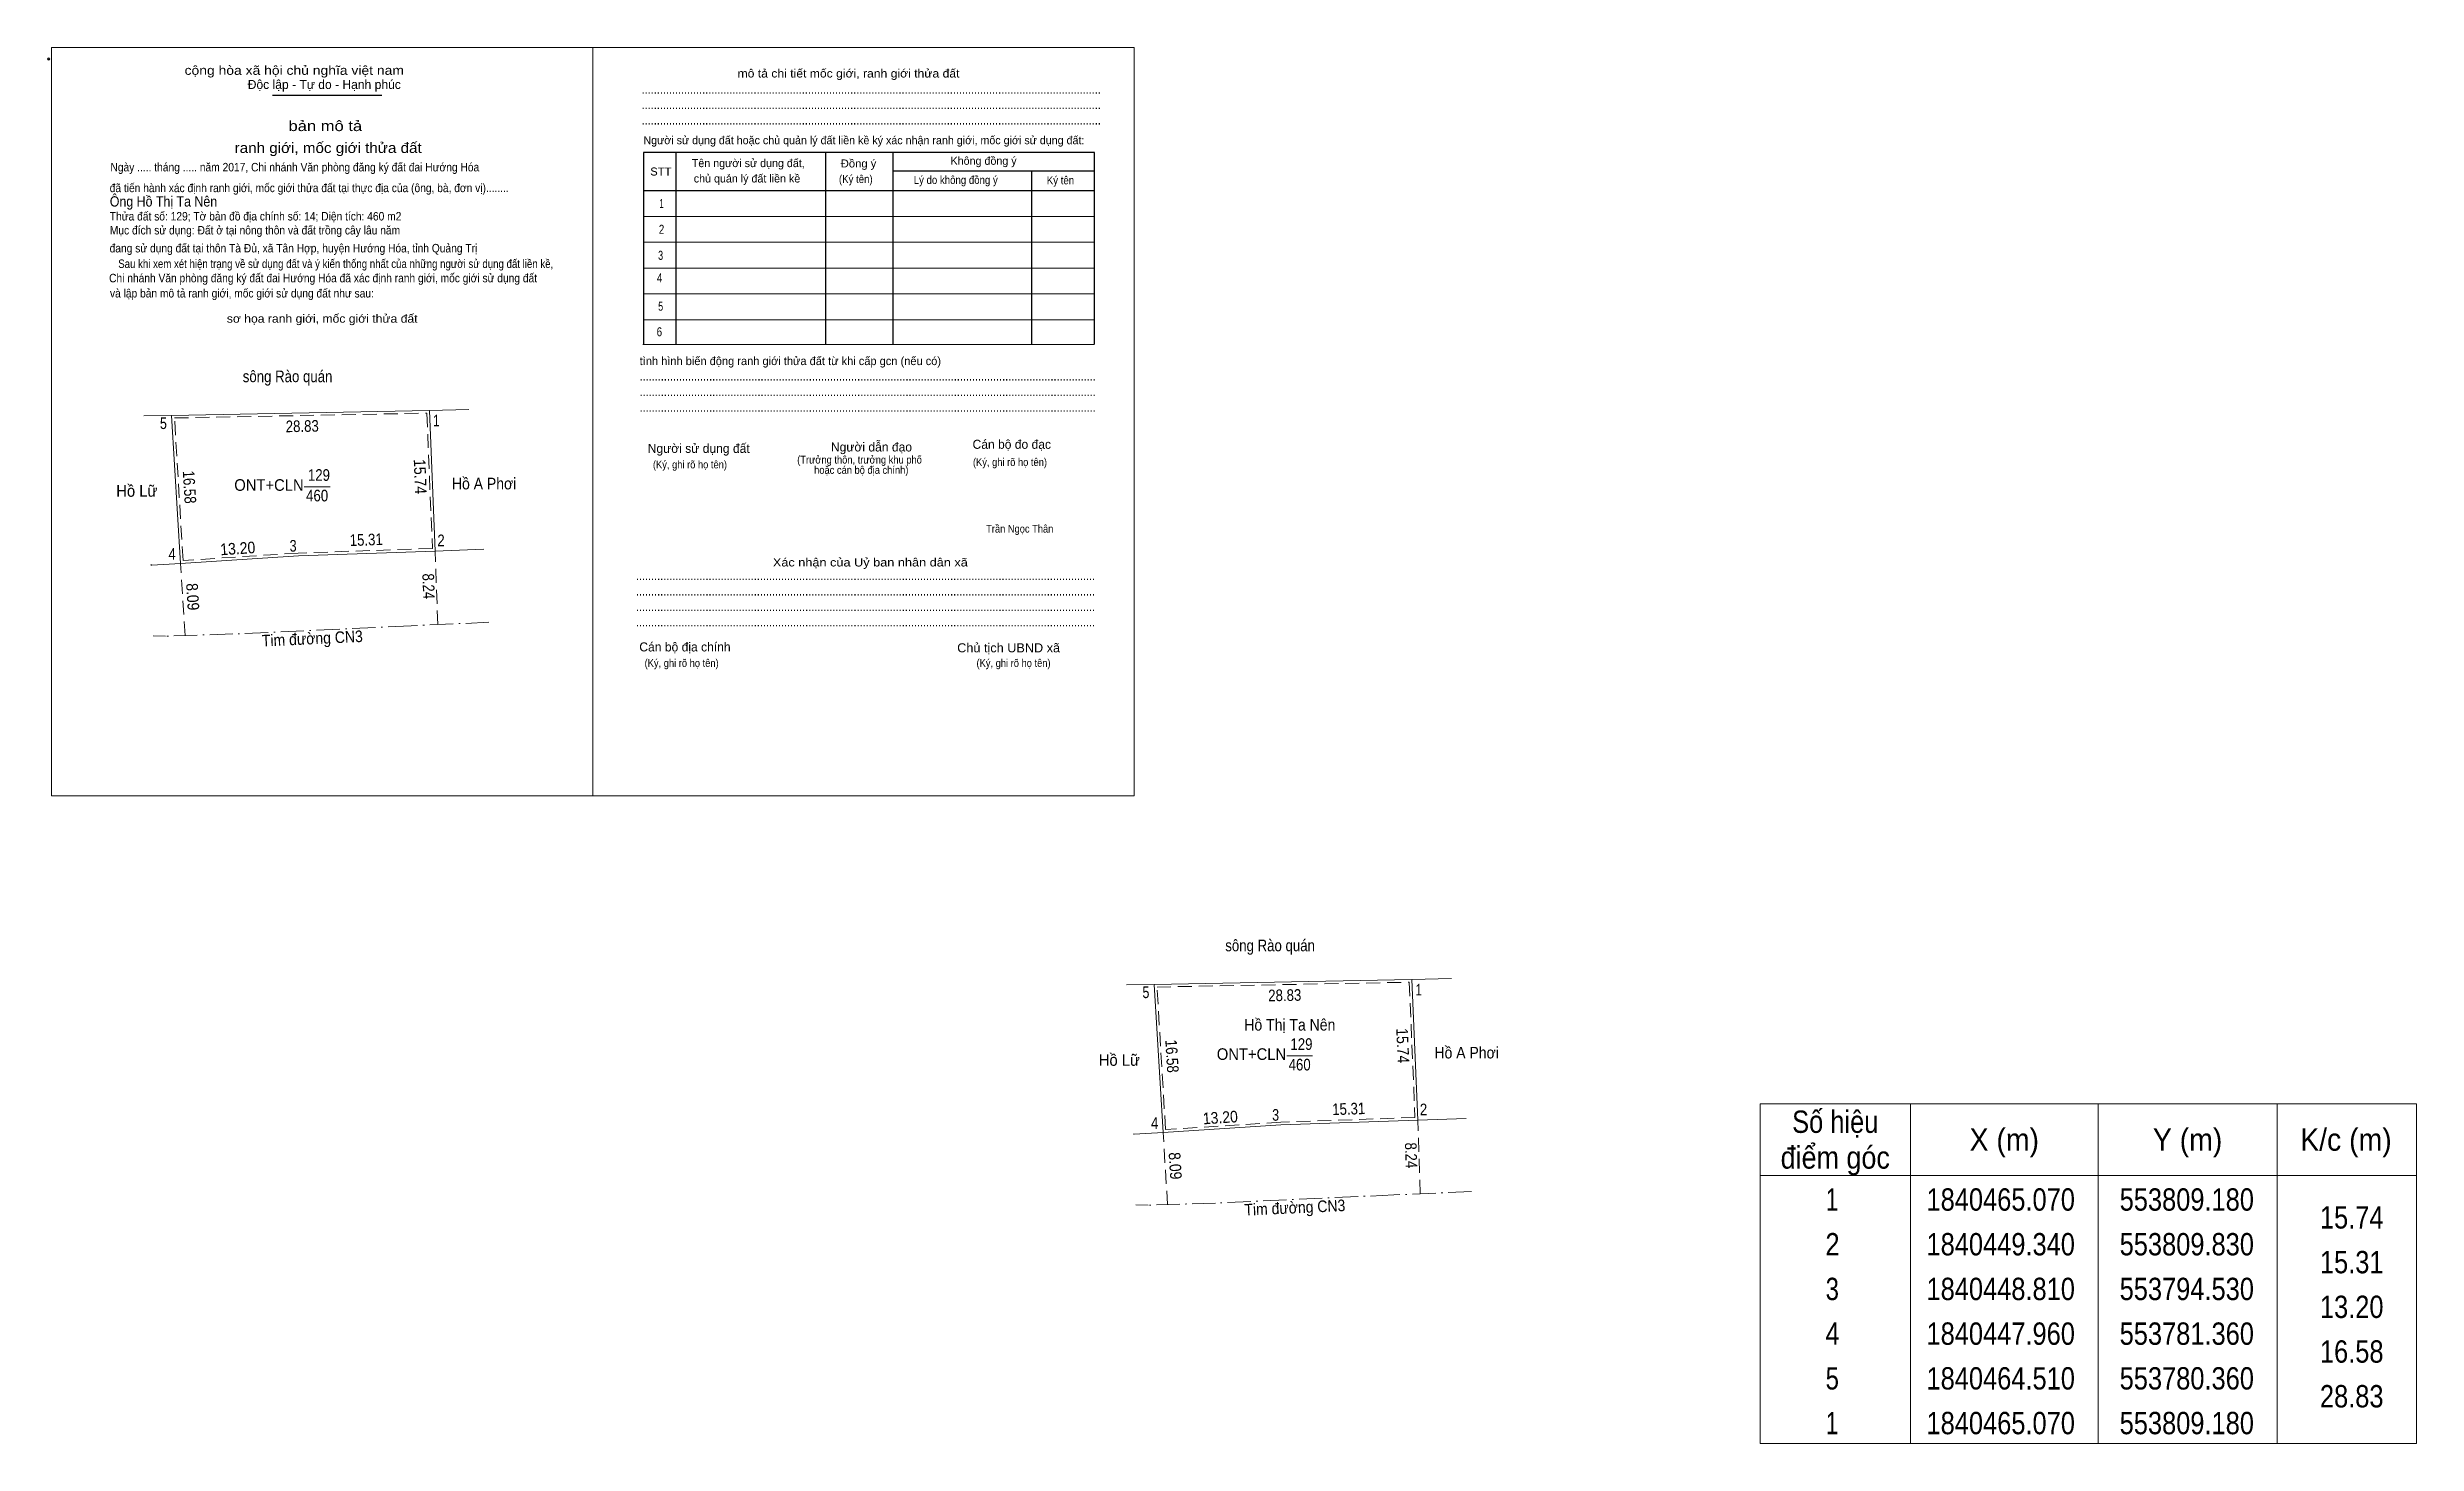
# Model space of a CAD drawing. Header units: metres. Extents: x 553657 to 553922, y 1840413 to 1840569.
import ezdxf
from ezdxf.enums import TextEntityAlignment as Align

# ---------------------------------------------------------------- set-up
doc = ezdxf.new("R2010")
doc.units = ezdxf.units.M
doc.header["$LTSCALE"] = 0.52
doc.header["$PDMODE"] = 32
doc.header["$PDSIZE"] = 0.26
doc.linetypes.add('DOT_DASHED', pattern=[7.7, 5, -1.2, 0.3, -1.2])
doc.linetypes.add('MEDIUM_DASHED', pattern=[4.5, 3, -1.5])
for name, color, linetype, lineweight in [('1', 7, 'Continuous', 13), ('10', 7, 'Continuous', 13), ('2', 7, 'Continuous', 13), ('22', 7, 'DOT_DASHED', 13), ('63', 7, 'Continuous', 13)]:
    doc.layers.add(name, color=color, linetype=linetype, lineweight=lineweight)
for name, color, linetype in [('13', 7, 'Continuous'), ('15', 7, 'Continuous'), ('4', 7, 'Continuous')]:
    doc.layers.add(name, color=color, linetype=linetype)

msp = doc.modelspace()

# ---------------------------------------------------------------- linework, layer by layer
at = {"layer": '1'}
for points in [[(553699.33, 1840528.71), (553699.98, 1840512.98), (553684.68, 1840512.45), (553671.51, 1840511.6), (553670.51, 1840528.15)], [(553809.18, 1840465.07), (553809.83, 1840449.34), (553794.53, 1840448.81), (553781.36, 1840447.96), (553780.36, 1840464.51)]]:
    msp.add_lwpolyline(points, close=True, dxfattribs=at)
at = {"layer": '1', "linetype": 'MEDIUM_DASHED'}
for points in [[(553699.04, 1840528.4), (553699.67, 1840513.27), (553684.67, 1840512.75), (553671.79, 1840511.92), (553670.83, 1840527.86)], [(553808.89, 1840464.76), (553809.52, 1840449.63), (553794.52, 1840449.11), (553781.64, 1840448.28), (553780.68, 1840464.22)]]:
    msp.add_lwpolyline(points, close=True, dxfattribs=at)
at = {"layer": '10'}
for p, q in [((553671.51, 1840511.6), (553670.51, 1840528.15)), ((553699.33, 1840528.71), (553703.74, 1840528.8)), ((553699.33, 1840528.71), (553699.98, 1840512.98)), ((553668.29, 1840511.4), (553668.19, 1840511.46)), ((553668.19, 1840511.39), (553668.29, 1840511.4)), ((553671.51, 1840511.6), (553668.29, 1840511.4)), ((553684.68, 1840512.45), (553671.51, 1840511.6)), ((553684.68, 1840512.45), (553699.98, 1840512.98)), ((553699.98, 1840512.98), (553705.4, 1840513.17)), ((553781.36, 1840447.96), (553780.36, 1840464.51)), ((553809.18, 1840465.07), (553813.59, 1840465.16)), ((553809.18, 1840465.07), (553809.83, 1840449.34)), ((553778.14, 1840447.76), (553778.04, 1840447.82)), ((553781.36, 1840447.96), (553778.14, 1840447.76)), ((553794.53, 1840448.81), (553781.36, 1840447.96)), ((553794.53, 1840448.81), (553809.83, 1840449.34)), ((553809.83, 1840449.34), (553815.25, 1840449.53)), ((553778.04, 1840447.75), (553778.14, 1840447.76))]:
    msp.add_line(p, q, dxfattribs=at)
for points in [[(553667.41, 1840528.09), (553670.51, 1840528.15), (553699.33, 1840528.71)], [(553777.26, 1840464.45), (553780.36, 1840464.51), (553809.18, 1840465.07)]]:
    msp.add_lwpolyline(points, dxfattribs=at)
at = {"layer": '2', "lineweight": 25}
for p, q in [((553681.78, 1840563.94), (553694.02, 1840563.94)), ((553726.9, 1840557.55), (553726.9, 1840536.06)), ((553743.6, 1840557.47), (553743.6, 1840536.06)), ((553751.13, 1840557.47), (553751.13, 1840536.06)), ((553751.13, 1840555.48), (553773.7, 1840555.48)), ((553766.63, 1840555.48), (553766.63, 1840536.06)), ((553723.28, 1840553.28), (553773.7, 1840553.28))]:
    msp.add_line(p, q, dxfattribs=at)
at = {"layer": '2'}
for p, q in [((553723.28, 1840550.4), (553773.7, 1840550.4)), ((553723.28, 1840547.51), (553773.7, 1840547.51)), ((553723.28, 1840544.62), (553773.7, 1840544.62)), ((553723.28, 1840541.74), (553773.7, 1840541.74)), ((553723.28, 1840538.85), (553773.7, 1840538.85)), ((553723.19, 1840536.06), (553773.62, 1840536.06)), ((553685.34, 1840520.16), (553688.23, 1840520.16)), ((553795.19, 1840456.52), (553798.08, 1840456.52))]:
    msp.add_line(p, q, dxfattribs=at)
for points in [[(553657.08, 1840569.3), (553717.6, 1840569.3), (553717.6, 1840485.6), (553657.08, 1840485.6)], [(553717.6, 1840569.3), (553778.12, 1840569.3), (553778.12, 1840485.59), (553717.6, 1840485.59)], [(553717.6, 1840569.3), (553778.12, 1840569.3), (553778.12, 1840485.59), (553717.6, 1840485.59)]]:
    msp.add_lwpolyline(points, close=True, dxfattribs=at)
at = {"layer": '2', "lineweight": 25}
msp.add_lwpolyline([(553773.7, 1840536.06), (553773.7, 1840557.55), (553723.28, 1840557.55), (553723.28, 1840536.06)], dxfattribs=at)
at = {"layer": '2'}
msp.add_point((553656.75, 1840568.01), dxfattribs=at)
at = {"layer": '22'}
for p, q in [((553669.84, 1840503.47), (553668.45, 1840503.49)), ((553677.37, 1840503.7), (553669.98, 1840503.47)), ((553779.69, 1840439.83), (553778.3, 1840439.85)), ((553787.22, 1840440.06), (553779.83, 1840439.83))]:
    msp.add_line(p, q, dxfattribs=at)
for points in [[(553705.99, 1840505.01), (553697.31, 1840504.61), (553677.41, 1840503.7)], [(553815.84, 1840441.37), (553807.16, 1840440.97), (553787.26, 1840440.06)]]:
    msp.add_lwpolyline(points, dxfattribs=at)
at = {"layer": '63', "linetype": 'MEDIUM_DASHED'}
for p, q in [((553672.01, 1840503.53), (553671.51, 1840511.6)), ((553700.27, 1840504.75), (553699.98, 1840512.98)), ((553781.86, 1840439.89), (553781.36, 1840447.96)), ((553810.12, 1840441.11), (553809.83, 1840449.34))]:
    msp.add_line(p, q, dxfattribs=at)
at = {"layer": '63'}
for p, q in [((553864.91, 1840451.16), (553864.91, 1840413.16)), ((553885.91, 1840451.16), (553885.91, 1840413.16)), ((553905.91, 1840451.16), (553905.91, 1840413.16)), ((553848.11, 1840443.16), (553921.51, 1840443.16))]:
    msp.add_line(p, q, dxfattribs=at)
msp.add_lwpolyline([(553848.11, 1840451.16), (553921.51, 1840451.16), (553921.51, 1840413.16), (553848.11, 1840413.16)], close=True, dxfattribs=at)

# ---------------------------------------------------------------- texts
at = {"layer": '13', "width": 0.85}
for p in [(553686.98, 1840520.83), (553796.83, 1840457.19)]:
    msp.add_text('129', height=1.3, dxfattribs=at).set_placement(p, align=Align.CENTER)
at = {"layer": '15'}
for s, width, p in [('Hồ Lữ', 0.95, (553666.62, 1840519.05)), ('Hồ A Phơi', 0.9, (553705.45, 1840519.87)), ('Hồ Thị Ta Nên', 0.9, (553795.53, 1840459.35)), ('Hồ Lữ', 0.95, (553776.47, 1840455.41)), ('Hồ A Phơi', 0.9, (553815.3, 1840456.23))]:
    msp.add_text(s, height=1.3, dxfattribs=dict(at, width=width)).set_placement(p, align=Align.CENTER)
at = {"layer": '2'}
for s, height, width, p in [('cộng hòa xã hội chủ nghĩa việt nam', 1.01, 1.15, (553671.96, 1840566.23)), ('........................................................................................................................................................', 1.01, 0.9, (553723.07, 1840564.13)), ('........................................................................................................................................................', 1.01, 0.9, (553723.07, 1840562.4)), ('........................................................................................................................................................', 1.01, 0.9, (553723.07, 1840560.67)), ('Ngày ..... tháng ..... năm 2017, Chi nhánh Văn phòng đăng ký đất đai Hướng Hóa', 0.9513, 0.9, (553663.67, 1840555.43)), ('Đồng ý', 0.8945, 1.05, (553745.32, 1840555.87)), (' đã tiến hành xác định ranh giới, mốc giới thửa đất tại thực địa của (ông, bà, đơn vị)........', 0.9491, 0.9, (553663.27, 1840553.11)), ('STT', 0.8945, 1.05, (553724.02, 1840554.97)), ('(Ký tên)', 0.8945, 0.9, (553745.12, 1840554.13)), ('Lý do không đồng ý', 0.8945, 0.9, (553753.48, 1840554.03)), ('Ký tên', 0.8945, 0.9, (553768.36, 1840553.99)), ('Ông Hồ Thị Ta Nên', 1.15, 0.9, (553663.6, 1840551.5)), ('Thửa đất số: 129; Tờ bản đồ địa chính số: 14; Diện tích: 460 m2', 0.95, 0.9, (553663.6, 1840549.94)), ('Mục đích sử dụng: Đất ở tại nông thôn và đất trồng cây lâu năm', 0.9516, 0.9, (553663.6, 1840548.38)), ('đang sử dụng đất tại thôn Tà Đủ, xã Tân Hợp, huyện Hướng Hóa, tỉnh Quảng Trị', 0.9501, 0.9, (553663.58, 1840546.37)), ('Chi nhánh Văn phòng đăng ký đất đai Hướng Hóa đã xác định ranh giới, mốc giới sử dụng đất', 0.9491, 0.9, (553663.52, 1840543.03)), ('Sau khi xem xét hiện trạng về sử dụng đất và ý kiến thống nhất của những người sử dụng đất liền kề,', 0.9491, 0.85, (553664.54, 1840544.63)), (' và lập bản mô tả ranh giới, mốc giới sử dụng đất như sau:', 0.9491, 0.9, (553663.3, 1840541.33)), ('.......................................................................................................................................................', 1.01, 0.9, (553722.84, 1840532.04)), ('.......................................................................................................................................................', 1.01, 0.9, (553722.84, 1840530.31)), ('.......................................................................................................................................................', 1.01, 0.9, (553722.84, 1840528.57)), ('(Ký, ghi rõ họ tên)', 0.8657, 0.9, (553724.32, 1840522.22)), ('(Ký, ghi rõ họ tên)', 0.8657, 0.9, (553760.1, 1840522.49)), ('Trần Ngọc Thân', 0.8636, 0.9, (553761.58, 1840515.04)), ('........................................................................................................................................................', 1.01, 0.9, (553722.43, 1840509.72)), ('........................................................................................................................................................', 1.01, 0.9, (553722.43, 1840508)), ('........................................................................................................................................................', 1.01, 0.9, (553722.43, 1840506.27)), ('........................................................................................................................................................', 1.01, 0.9, (553722.43, 1840504.55)), ('(Ký, ghi rõ họ tên)', 0.8657, 0.9, (553723.39, 1840500.02)), ('Chủ tịch UBND xã', 1.01, 1.05, (553758.34, 1840501.65)), ('(Ký, ghi rõ họ tên)', 0.8657, 0.9, (553760.5, 1840500.02))]:
    msp.add_text(s, height=height, dxfattribs=dict(at, width=width)).set_placement(p)
for s, height, p in [('Độc lập - Tự do - Hạnh phúc', 1.01, (553679.02, 1840564.65)), ('Người sử dụng đất hoặc chủ quản lý đất liền kề ký xác nhận ranh giới, mốc giới sử dụng đất:', 0.8945, (553723.26, 1840558.47)), ('Tên người sử dụng đất,', 0.8945, (553728.67, 1840555.91)), ('Không đồng ý', 0.8945, (553757.6, 1840556.17)), ('chủ quản lý đất liền kề', 0.8945, (553728.89, 1840554.19)), ('tình hình biến động ranh giới thửa đất từ khi cấp gcn (nếu có)', 0.9233, (553722.84, 1840533.77)), ('Người sử dụng đất', 1.01, (553723.74, 1840523.95)), ('Người dẫn đạo', 1.01, (553744.22, 1840524.11)), ('Cán bộ đo đạc', 1.008, (553760.06, 1840524.41)), ('Cán bộ địa chính', 1.01, (553722.8, 1840501.75))]:
    msp.add_text(s, height=height, dxfattribs=at).set_placement(p)
for s, height, width, p in [('mô tả chi tiết mốc giới, ranh giới thửa đất', 0.9233, 1.1, (553746.19, 1840565.93)), ('bản mô tả', 1.154, 1.2, (553687.695, 1840559.94)), ('ranh giới, mốc giới thửa đất', 1.154, 1.1, (553688.015, 1840557.49)), ('1', 1.01, 0.65, (553725.295, 1840551.33)), ('2', 1.01, 0.8, (553725.285, 1840548.45)), ('3', 1.01, 0.75, (553725.18, 1840545.54)), ('4', 1.01, 0.8, (553725.07, 1840543.03)), ('5', 1.01, 0.75, (553725.19, 1840539.85)), ('sơ họa ranh giới, mốc giới thửa đất', 0.9233, 1.1, (553687.345, 1840538.51)), ('6', 1.01, 0.8, (553725.045, 1840536.99)), ('(Trưởng thôn, trưởng khu phố', 0.8657, 0.9, (553747.42, 1840522.76)), ('hoặc cán bộ địa chính)', 0.8657, 0.9, (553747.615, 1840521.61)), ('Xác nhận của Uỷ ban nhân dân xã', 0.9238, 1.15, (553748.63, 1840511.25))]:
    msp.add_text(s, height=height, dxfattribs=dict(at, width=width)).set_placement(p, align=Align.CENTER)
at = {"layer": '2', "width": 0.95}
for p in [(553685.27, 1840519.71), (553795.12, 1840456.07)]:
    msp.add_text('ONT+CLN', height=1.3, dxfattribs=at).set_placement(p, align=Align.RIGHT)
at = {"layer": '4', "width": 0.85}
for p in [(553686.78, 1840518.53), (553796.63, 1840454.89)]:
    msp.add_text('460', height=1.3, dxfattribs=at).set_placement(p, align=Align.CENTER)
at = {"layer": '63'}
for s, height, width, p in [('sông Rào quán', 1.3, 0.85, (553683.475, 1840531.86)), ('sông Rào quán', 1.3, 0.85, (553793.325, 1840468.22)), ('Số hiệu', 2.5, 0.85, (553856.51, 1840447.91)), ('X (m)', 2.5, 0.95, (553875.41, 1840445.91)), ('Y (m)', 2.5, 0.95, (553895.905, 1840445.91)), ('K/c (m)', 2.5, 0.95, (553913.61, 1840445.91)), ('điểm góc', 2.5, 0.9, (553856.51, 1840443.91)), (' 1', 2.5, 0.75, (553855.805, 1840439.21)), ('1840465.070', 2.5, 0.85, (553875.01, 1840439.21)), ('553809.180', 2.5, 0.85, (553895.815, 1840439.21)), (' 2', 2.5, 0.85, (553855.81, 1840434.21)), ('1840449.340', 2.5, 0.85, (553875.01, 1840434.21)), ('553809.830', 2.5, 0.85, (553895.815, 1840434.21)), (' 3', 2.5, 0.8, (553855.81, 1840429.21)), ('1840448.810', 2.5, 0.85, (553875.01, 1840429.21)), ('553794.530', 2.5, 0.85, (553895.815, 1840429.21)), (' 4', 2.5, 0.85, (553855.805, 1840424.21)), ('1840447.960', 2.5, 0.85, (553875.01, 1840424.21)), ('553781.360', 2.5, 0.85, (553895.815, 1840424.21)), (' 5', 2.5, 0.8, (553855.81, 1840419.21)), ('1840464.510', 2.5, 0.85, (553875.01, 1840419.21)), ('553780.360', 2.5, 0.85, (553895.815, 1840419.21)), (' 1', 2.5, 0.75, (553855.805, 1840414.21)), ('1840465.070', 2.5, 0.85, (553875.01, 1840414.21)), ('553809.180', 2.5, 0.85, (553895.815, 1840414.21))]:
    msp.add_text(s, height=height, dxfattribs=dict(at, width=width)).set_placement(p, align=Align.CENTER)
for s, height, width, p in [(' 5', 1.3, 0.8, (553669.98, 1840526.62)), (' 1', 1.3, 0.75, (553700.46, 1840526.92)), (' 3', 1.3, 0.8, (553684.48, 1840512.91)), (' 2', 1.3, 0.85, (553701.04, 1840513.52)), (' 4', 1.3, 0.85, (553670.98, 1840512)), (' 5', 1.3, 0.8, (553779.83, 1840462.98)), (' 1', 1.3, 0.75, (553810.31, 1840463.28)), (' 3', 1.3, 0.8, (553794.33, 1840449.27)), (' 2', 1.3, 0.85, (553810.89, 1840449.88)), (' 4', 1.3, 0.85, (553780.83, 1840448.36)), ('15.74', 2.5, 0.85, (553917.81, 1840437.21)), ('15.31', 2.5, 0.85, (553917.81, 1840432.21)), ('13.20', 2.5, 0.85, (553917.81, 1840427.21)), ('16.58', 2.5, 0.85, (553917.81, 1840422.21)), ('28.83', 2.5, 0.85, (553917.81, 1840417.21))]:
    msp.add_text(s, height=height, dxfattribs=dict(at, width=width)).set_placement(p, align=Align.RIGHT)
for s, rotation, width, p in [('28.83', 1.113, 0.85, (553685.1274, 1840526.2963)), ('15.74', 272.366, 0.9, (553697.6593, 1840521.2718)), ('16.58', 273.458, 0.85, (553671.8649, 1840520.0892)), ('13.20', 3.693, 0.9, (553677.9481, 1840512.6244)), ('15.31', 1.984, 0.85, (553692.2875, 1840513.5937)), ('8.09', 273.545, 0.9, (553672.2226, 1840507.8252)), ('8.24', 272.018, 0.85, (553698.5924, 1840509.0129)), ('Tim đường CN3', 2.618, 0.9, (553686.2703, 1840502.5506)), ('28.83', 1.113, 0.85, (553794.9774, 1840462.6563)), ('15.74', 272.366, 0.9, (553807.5093, 1840457.6318)), ('16.58', 273.458, 0.85, (553781.7149, 1840456.4492)), ('15.31', 1.984, 0.85, (553802.1375, 1840449.9537)), ('13.20', 3.693, 0.9, (553787.7981, 1840448.9844)), ('8.09', 273.545, 0.9, (553782.0726, 1840444.1852)), ('8.24', 272.018, 0.85, (553808.4424, 1840445.3729)), ('Tim đường CN3', 2.618, 0.9, (553796.1203, 1840438.9106))]:
    msp.add_text(s, height=1.3, rotation=rotation, dxfattribs=dict(at, width=width)).set_placement(p, align=Align.CENTER)

doc.saveas('drawing.dxf')
